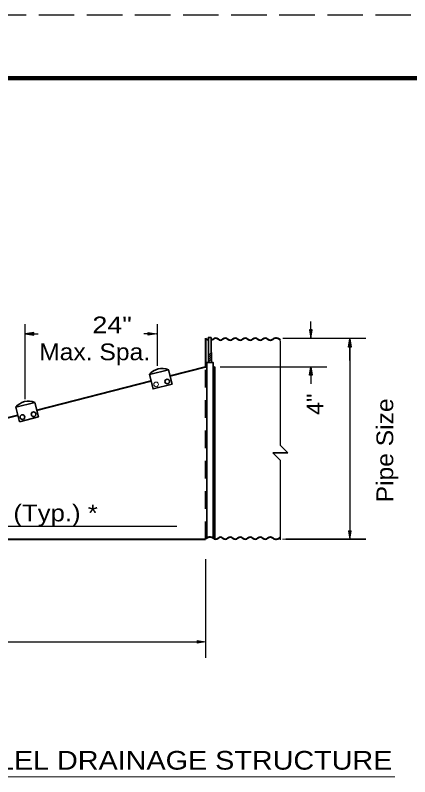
# Model space of a CAD drawing. Extents: x -319.1 to -283.7, y -451.4 to -429.4.
# Drawn here: x -312.59 to -309.46, y -435.43 to -429.37 of the extents above; entities that cross this region are included whole.
import ezdxf
from ezdxf.enums import TextEntityAlignment as Align

# ---------------------------------------------------------------- set-up
doc = ezdxf.new("R2010")
doc.units = 0
doc.header["$LTSCALE"] = 0.047
doc.linetypes.add('LONG_DASHED', pattern=[7.5, 6, -1.5])
doc.linetypes.add('MEDIUM_DASHED', pattern=[4.5, 3, -1.5])
doc.layers.add('63', color=7, linetype='Continuous', lineweight=13)

msp = doc.modelspace()

# ---------------------------------------------------------------- hatches: boundary and pattern name
at = {"layer": '63'}
for points in [[(-312.44233, -431.91558), (-312.44233, -431.89333), (-312.50917, -431.90442), (-312.50917, -431.90442)], [(-312.44233, -431.91558), (-312.44233, -431.89333), (-312.50917, -431.90442), (-312.50917, -431.90442)], [(-311.53275, -431.91558), (-311.53275, -431.89333), (-311.46592, -431.90442), (-311.46592, -431.90442)], [(-311.53275, -431.91558), (-311.53275, -431.89333), (-311.46592, -431.90442), (-311.46592, -431.90442)], [(-310.23092, -431.87342), (-310.25325, -431.87342), (-310.24208, -431.94017), (-310.24208, -431.94017)], [(-310.23092, -431.87342), (-310.25325, -431.87342), (-310.24208, -431.94017), (-310.24208, -431.94017)], [(-309.92067, -432.01142), (-309.94292, -432.01142), (-309.93183, -431.94467), (-309.93183, -431.94467)], [(-309.92067, -432.01142), (-309.94292, -432.01142), (-309.93183, -431.94467), (-309.93183, -431.94467)], [(-310.23092, -432.23442), (-310.25325, -432.23442), (-310.24208, -432.16767), (-310.24208, -432.16767)], [(-310.23092, -432.23442), (-310.25325, -432.23442), (-310.24208, -432.16767), (-310.24208, -432.16767)], [(-309.92067, -433.4695), (-309.94292, -433.4695), (-309.93183, -433.53617), (-309.93183, -433.53617)], [(-309.92067, -433.4695), (-309.94292, -433.4695), (-309.93183, -433.53617), (-309.93183, -433.53617)], [(-311.14442, -434.36425), (-311.14442, -434.342), (-311.07758, -434.35308), (-311.07758, -434.35308)], [(-311.14442, -434.36425), (-311.14442, -434.342), (-311.07758, -434.35308), (-311.07758, -434.35308)]]:
    msp.add_hatch(color=256, dxfattribs=at).paths.add_polyline_path(points)

# ---------------------------------------------------------------- linework, layer by layer
at = {"layer": '63', "linetype": 'LONG_DASHED', "lineweight": 25}
msp.add_line((-283.85225, -429.37275), (-319.05225, -429.37275), dxfattribs=at)
msp.add_line((-283.85225, -429.37275), (-319.05225, -429.37275), dxfattribs=at)
at = {"layer": '63', "lineweight": 158}
msp.add_line((-283.93558, -429.87275), (-316.43558, -429.87275), dxfattribs=at)
msp.add_line((-283.93558, -429.87275), (-316.43558, -429.87275), dxfattribs=at)
at = {"layer": '63', "lineweight": 25}
for p, q in [((-312.50917, -432.42517), (-312.50917, -431.82875)), ((-312.50917, -432.42517), (-312.50917, -431.82875)), ((-311.45975, -432.15975), (-311.45975, -431.82858)), ((-311.45975, -432.15975), (-311.45975, -431.82858)), ((-310.24208, -431.87342), (-310.24208, -431.80658)), ((-310.24208, -431.87342), (-310.24208, -431.80658)), ((-312.44233, -431.90442), (-312.40617, -431.90442)), ((-312.44233, -431.90442), (-312.40617, -431.90442)), ((-311.53275, -431.90442), (-311.56892, -431.90442)), ((-311.53275, -431.90442), (-311.56892, -431.90442)), ((-310.48383, -431.97467), (-310.48383, -432.79108)), ((-310.48383, -431.97467), (-310.48383, -432.79108)), ((-310.46275, -431.94017), (-310.35367, -431.94017)), ((-310.46275, -431.94017), (-310.35367, -431.94017)), ((-310.43933, -431.94017), (-309.80358, -431.94017)), ((-310.43933, -431.94017), (-309.80358, -431.94017)), ((-310.43933, -431.94017), (-309.80358, -431.94017)), ((-310.43933, -431.94017), (-309.80358, -431.94017)), ((-309.93183, -432.11567), (-309.93183, -431.97158)), ((-309.93183, -431.97158), (-309.93183, -433.53717)), ((-309.93183, -432.11567), (-309.93183, -431.97158)), ((-309.93183, -431.97158), (-309.93183, -433.53717)), ((-310.962, -432.16767), (-310.11383, -432.16767)), ((-310.962, -432.16767), (-310.11383, -432.16767)), ((-310.962, -432.16767), (-310.11383, -432.16767)), ((-310.962, -432.16767), (-310.11383, -432.16767)), ((-310.24208, -432.23442), (-310.24208, -432.30117)), ((-310.24208, -432.23442), (-310.24208, -432.30117)), ((-310.48383, -432.79108), (-310.4245, -432.8505)), ((-310.48383, -432.79108), (-310.4245, -432.8505)), ((-310.54325, -432.8505), (-310.48383, -432.90983)), ((-310.4245, -432.8505), (-310.54325, -432.8505)), ((-310.54325, -432.8505), (-310.48383, -432.90983)), ((-310.4245, -432.8505), (-310.54325, -432.8505)), ((-310.48383, -432.90983), (-310.48383, -433.5425)), ((-310.48383, -432.90983), (-310.48383, -433.5425)), ((-313.92142, -433.43342), (-311.30633, -433.43342)), ((-313.92142, -433.43342), (-311.30633, -433.43342)), ((-311.07758, -433.6965), (-311.07758, -434.48133)), ((-311.07758, -433.6965), (-311.07758, -434.48133)), ((-312.87892, -434.35308), (-311.14442, -434.35308)), ((-312.87892, -434.35308), (-311.14442, -434.35308))]:
    msp.add_line(p, q, dxfattribs=at)
at = {"layer": '63', "lineweight": 40}
for p, q in [((-311.07758, -431.94017), (-311.07758, -432.16767)), ((-311.07758, -431.94017), (-311.07758, -432.16767)), ((-311.3595, -432.23992), (-311.07758, -432.16767)), ((-311.3595, -432.23992), (-311.07758, -432.16767)), ((-311.07758, -432.16767), (-311.06783, -432.16767)), ((-311.07758, -432.16767), (-311.06783, -432.16767)), ((-311.01825, -432.16767), (-311.00658, -432.16767)), ((-311.01825, -432.16767), (-311.00658, -432.16767)), ((-311.00658, -432.16767), (-311.00658, -433.53383)), ((-311.00658, -432.16767), (-311.00658, -433.53383)), ((-312.41825, -432.51167), (-311.5105, -432.27875)), ((-312.41825, -432.51167), (-311.5105, -432.27875)), ((-313.61308, -432.81833), (-312.56917, -432.55042)), ((-313.61308, -432.81833), (-312.56917, -432.55042)), ((-314.99825, -433.53617), (-311.07758, -433.53617)), ((-314.99825, -433.53617), (-311.07758, -433.53617))]:
    msp.add_line(p, q, dxfattribs=at)
at = {"layer": '63', "lineweight": 35}
for p, q in [((-311.05525, -432.05283), (-311.05525, -431.93408)), ((-311.05525, -432.05283), (-311.05525, -431.93408)), ((-311.03242, -431.93408), (-311.03242, -432.05458)), ((-311.03242, -431.93408), (-311.03242, -432.05458)), ((-311.03117, -432.05283), (-311.05525, -432.077)), ((-311.05525, -432.13325), (-311.05525, -432.05283)), ((-311.03117, -432.05283), (-311.05525, -432.077)), ((-311.05525, -432.13325), (-311.05525, -432.05283)), ((-311.03117, -432.06983), (-311.05525, -432.09392)), ((-311.03117, -432.06983), (-311.05525, -432.09392)), ((-311.03117, -432.10317), (-311.05525, -432.12733)), ((-311.03117, -432.10317), (-311.05525, -432.12733)), ((-311.03117, -432.13325), (-311.03117, -432.05283)), ((-311.03, -432.13283), (-311.03117, -432.05283)), ((-311.03117, -432.13325), (-311.03117, -432.05283)), ((-311.03, -432.13283), (-311.03117, -432.05283)), ((-311.06733, -433.53042), (-311.06733, -432.34575)), ((-311.06733, -433.53042), (-311.06733, -432.34575)), ((-311.01825, -433.53042), (-311.01825, -432.34575)), ((-311.01825, -433.53042), (-311.01825, -432.34575)), ((-312.43358, -432.45067), (-312.58467, -432.48883)), ((-312.43358, -432.45067), (-312.58467, -432.48883)), ((-312.4045, -432.56575), (-312.43358, -432.45067)), ((-312.4045, -432.56575), (-312.43358, -432.45067)), ((-312.58467, -432.48883), (-312.55567, -432.60392)), ((-312.58467, -432.48883), (-312.55567, -432.60392)), ((-312.55567, -432.60392), (-312.4045, -432.56575)), ((-312.55567, -432.60392), (-312.4045, -432.56575)), ((-310.4245, -432.8505), (-310.54325, -432.8505)), ((-310.4245, -432.8505), (-310.54325, -432.8505)), ((-310.43933, -433.53617), (-309.80358, -433.53617)), ((-310.43933, -433.53617), (-309.80358, -433.53617))]:
    msp.add_line(p, q, dxfattribs=at)
at = {"layer": '63'}
for p, q in [((-311.05525, -431.93408), (-311.03242, -431.93408)), ((-311.05525, -431.93408), (-311.03242, -431.93408)), ((-310.48383, -431.97467), (-310.48383, -431.95125)), ((-310.48383, -431.97467), (-310.48383, -431.95125)), ((-311.03117, -432.0865), (-311.05525, -432.11067)), ((-311.03117, -432.0865), (-311.05525, -432.11067)), ((-311.05525, -432.13325), (-311.03117, -432.13325)), ((-311.05525, -432.13325), (-311.03117, -432.13325)), ((-309.93183, -432.11567), (-309.93183, -432.38825)), ((-309.93183, -432.11567), (-309.93183, -432.38825)), ((-309.93183, -433.53717), (-309.93183, -433.3155)), ((-309.93183, -433.53717), (-309.93183, -433.3155)), ((-313.92142, -433.43342), (-311.30633, -433.43342)), ((-313.92142, -433.43342), (-311.30633, -433.43342)), ((-310.46717, -433.53617), (-310.35367, -433.53617)), ((-310.46717, -433.53617), (-310.35367, -433.53617)), ((-310.43933, -433.53617), (-309.80358, -433.53617)), ((-310.43933, -433.53617), (-309.80358, -433.53617)), ((-311.07758, -433.6965), (-311.07758, -434.48133)), ((-311.07758, -433.6965), (-311.07758, -434.48133)), ((-311.14442, -434.35308), (-312.87892, -434.35308)), ((-311.14442, -434.35308), (-312.87892, -434.35308)), ((-315.84817, -435.4255), (-309.57417, -435.4255)), ((-315.84817, -435.4255), (-309.57417, -435.4255))]:
    msp.add_line(p, q, dxfattribs=at)
at = {"layer": '63', "linetype": 'MEDIUM_DASHED', "lineweight": 35}
msp.add_line((-311.07758, -433.53717), (-311.07758, -432.16767), dxfattribs=at)
msp.add_line((-311.07758, -433.53717), (-311.07758, -432.16767), dxfattribs=at)
at = {"layer": '63', "lineweight": 25}
for points in [[(-312.44233, -431.91558), (-312.44233, -431.89333), (-312.50917, -431.90442), (-312.50917, -431.90442)], [(-312.44233, -431.91558), (-312.44233, -431.89333), (-312.50917, -431.90442), (-312.50917, -431.90442)], [(-311.53275, -431.91558), (-311.53275, -431.89333), (-311.46592, -431.90442), (-311.46592, -431.90442)], [(-311.53275, -431.91558), (-311.53275, -431.89333), (-311.46592, -431.90442), (-311.46592, -431.90442)], [(-310.23092, -431.87342), (-310.25325, -431.87342), (-310.24208, -431.94017), (-310.24208, -431.94017)], [(-310.23092, -431.87342), (-310.25325, -431.87342), (-310.24208, -431.94017), (-310.24208, -431.94017)], [(-309.92067, -432.01142), (-309.94292, -432.01142), (-309.93183, -431.94467), (-309.93183, -431.94467)], [(-309.92067, -432.01142), (-309.94292, -432.01142), (-309.93183, -431.94467), (-309.93183, -431.94467)], [(-310.23092, -432.23442), (-310.25325, -432.23442), (-310.24208, -432.16767), (-310.24208, -432.16767)], [(-310.23092, -432.23442), (-310.25325, -432.23442), (-310.24208, -432.16767), (-310.24208, -432.16767)]]:
    msp.add_lwpolyline(points, close=True, dxfattribs=at)
at = {"layer": '63', "lineweight": 35}
for points in [[(-311.05525, -432.04125), (-311.05525, -431.93383), (-311.03225, -431.93383)], [(-311.05525, -432.04125), (-311.05525, -431.93383), (-311.03225, -431.93383)], [(-311.01825, -432.34575), (-311.01825, -432.13283), (-311.06792, -432.13283), (-311.06733, -432.34575)], [(-311.01825, -432.34575), (-311.01825, -432.13283), (-311.06792, -432.13283), (-311.06733, -432.34575)]]:
    msp.add_lwpolyline(points, dxfattribs=at)
at = {"layer": '63', "lineweight": 25}
for points in [[(-310.48383, -431.96417), (-310.48383, -432.79108), (-310.4245, -432.8505)], [(-310.48383, -431.96417), (-310.48383, -432.79108), (-310.4245, -432.8505)], [(-310.54325, -432.8505), (-310.48383, -432.90983), (-310.48383, -433.52308)], [(-310.54325, -432.8505), (-310.48383, -432.90983), (-310.48383, -433.52308)]]:
    msp.add_lwpolyline(points, dxfattribs=at)
at = {"layer": '63'}
msp.add_lwpolyline([(-311.05525, -432.04125), (-311.05525, -432.13283), (-311.03, -432.13283)], dxfattribs=at)
msp.add_lwpolyline([(-311.05525, -432.04125), (-311.05525, -432.13283), (-311.03, -432.13283)], dxfattribs=at)
at = {"layer": '63', "lineweight": 35}
msp.add_lwpolyline([(-311.34308, -432.30533), (-311.37208, -432.19017), (-311.52325, -432.22825), (-311.49417, -432.34342)], close=True, dxfattribs=at)
msp.add_lwpolyline([(-311.34308, -432.30533), (-311.37208, -432.19017), (-311.52325, -432.22825), (-311.49417, -432.34342)], close=True, dxfattribs=at)
at = {"layer": '63'}
for points in [[(-309.92067, -433.4695), (-309.94292, -433.4695), (-309.93183, -433.53617), (-309.93183, -433.53617)], [(-309.92067, -433.4695), (-309.94292, -433.4695), (-309.93183, -433.53617), (-309.93183, -433.53617)], [(-311.14442, -434.36425), (-311.14442, -434.342), (-311.07758, -434.35308), (-311.07758, -434.35308)], [(-311.14442, -434.36425), (-311.14442, -434.342), (-311.07758, -434.35308), (-311.07758, -434.35308)]]:
    msp.add_lwpolyline(points, close=True, dxfattribs=at)
at = {"layer": '63', "lineweight": 35}
for centre in [(-311.38135, -432.284), (-311.38135, -432.284), (-312.44285, -432.5445), (-312.44285, -432.5445), (-312.53176, -432.56693), (-312.53176, -432.56693)]:
    msp.add_circle(centre, 0.01855, dxfattribs=at)
at = {"layer": '63'}
msp.add_circle((-311.47025, -432.30643), 0.01855, dxfattribs=at)
msp.add_circle((-311.47025, -432.30643), 0.01855, dxfattribs=at)
at = {"layer": '63', "lineweight": 40}
for centre, radius, start, end in [((-311.0341, -431.89031), 0.06621, 228.8879, 249.44396), ((-311.0341, -431.89031), 0.06621, 228.8879, 249.44396), ((-311.04153, -431.91013), 0.04504, 249.44334, 252.26696), ((-311.04153, -431.91013), 0.04504, 249.44334, 252.26696), ((-311.04098, -431.91725), 0.03791, 285.06201, 308.76724), ((-311.04098, -431.91725), 0.03791, 285.06201, 308.76724), ((-310.99847, -431.97018), 0.02999, 90.00001, 128.76725), ((-310.99847, -431.97018), 0.02999, 90.00001, 128.76725), ((-310.99847, -431.9703), 0.0301, 48.88786, 90.00005), ((-310.99847, -431.9703), 0.0301, 48.88786, 90.00005), ((-310.95888, -431.92494), 0.0301, 228.88786, 270.00005), ((-310.95888, -431.92494), 0.0301, 228.88786, 270.00005), ((-310.95888, -431.92494), 0.0301, 269.99995, 311.11214), ((-310.95888, -431.92494), 0.0301, 269.99995, 311.11214), ((-310.9193, -431.9703), 0.0301, 89.99995, 131.11214), ((-310.9193, -431.9703), 0.0301, 89.99995, 131.11214), ((-310.9193, -431.9703), 0.0301, 48.88786, 90.00005), ((-310.9193, -431.9703), 0.0301, 48.88786, 90.00005), ((-310.87972, -431.92494), 0.0301, 228.88786, 270.00005), ((-310.87972, -431.92494), 0.0301, 228.88786, 270.00005), ((-310.87972, -431.92494), 0.0301, 269.99995, 311.11214), ((-310.87972, -431.92494), 0.0301, 269.99995, 311.11214), ((-310.84013, -431.9703), 0.0301, 89.99995, 131.11214), ((-310.84013, -431.9703), 0.0301, 89.99995, 131.11214), ((-310.84013, -431.9703), 0.0301, 48.88786, 90.00005), ((-310.84013, -431.9703), 0.0301, 48.88786, 90.00005), ((-310.80055, -431.92494), 0.0301, 228.88786, 270.00005), ((-310.80055, -431.92494), 0.0301, 228.88786, 270.00005), ((-310.80055, -431.92494), 0.0301, 269.99995, 311.11214), ((-310.80055, -431.92494), 0.0301, 269.99995, 311.11214), ((-310.76097, -431.9703), 0.0301, 89.99995, 131.11214), ((-310.76097, -431.9703), 0.0301, 89.99995, 131.11214), ((-310.76097, -431.9703), 0.0301, 48.88786, 90.00005), ((-310.76097, -431.9703), 0.0301, 48.88786, 90.00005), ((-310.72138, -431.92494), 0.0301, 228.88786, 270.00005), ((-310.72138, -431.92494), 0.0301, 228.88786, 270.00005), ((-310.72138, -431.92494), 0.0301, 269.99995, 311.11214), ((-310.72138, -431.92494), 0.0301, 269.99995, 311.11214), ((-310.6818, -431.9703), 0.0301, 89.99995, 131.11214), ((-310.6818, -431.9703), 0.0301, 89.99995, 131.11214), ((-310.6818, -431.9703), 0.0301, 48.88786, 90.00005), ((-310.6818, -431.9703), 0.0301, 48.88786, 90.00005), ((-310.64222, -431.92494), 0.0301, 228.88786, 270.00005), ((-310.64222, -431.92494), 0.0301, 228.88786, 270.00005), ((-310.64222, -431.92494), 0.0301, 269.99995, 311.11214), ((-310.64222, -431.92494), 0.0301, 269.99995, 311.11214), ((-310.60263, -431.9703), 0.0301, 89.99995, 131.11214), ((-310.60263, -431.9703), 0.0301, 89.99995, 131.11214), ((-310.60263, -431.9703), 0.0301, 48.88786, 90.00005), ((-310.60263, -431.9703), 0.0301, 48.88786, 90.00005), ((-310.56305, -431.92494), 0.0301, 228.88786, 270.00005), ((-310.56305, -431.92494), 0.0301, 228.88786, 270.00005), ((-310.56305, -431.92505), 0.02999, 270.00005, 308.76729), ((-310.56305, -431.92505), 0.02999, 270.00005, 308.76729), ((-310.52054, -431.97799), 0.03791, 94.4303, 128.76716), ((-310.52054, -431.97799), 0.03791, 94.4303, 128.76716), ((-310.51999, -431.9851), 0.04504, 69.4439, 94.43036), ((-310.51999, -431.9851), 0.04504, 69.4439, 94.43036), ((-310.52742, -432.00492), 0.06621, 48.88795, 69.44401), ((-310.52742, -432.00492), 0.06621, 48.88795, 69.44401), ((-311.0341, -433.5861), 0.06621, 110.55613, 131.11218), ((-311.0341, -433.5861), 0.06621, 110.55613, 131.11218), ((-311.04153, -433.56628), 0.04504, 85.56951, 110.55597), ((-311.04153, -433.56628), 0.04504, 85.56951, 110.55597), ((-311.04098, -433.55917), 0.03791, 51.2328, 85.56966), ((-311.04098, -433.55917), 0.03791, 51.2328, 85.56966), ((-310.99847, -433.50623), 0.02999, 231.23275, 269.99999), ((-310.99847, -433.50623), 0.02999, 231.23275, 269.99999), ((-310.99847, -433.50612), 0.0301, 269.99995, 311.11214), ((-310.99847, -433.50612), 0.0301, 269.99995, 311.11214), ((-310.95888, -433.55148), 0.0301, 89.99995, 131.11214), ((-310.95888, -433.55148), 0.0301, 89.99995, 131.11214), ((-310.95888, -433.55148), 0.0301, 48.88786, 90.00005), ((-310.95888, -433.55148), 0.0301, 48.88786, 90.00005), ((-310.9193, -433.50612), 0.0301, 228.88786, 270.00005), ((-310.9193, -433.50612), 0.0301, 228.88786, 270.00005), ((-310.9193, -433.50612), 0.0301, 269.99995, 311.11214), ((-310.9193, -433.50612), 0.0301, 269.99995, 311.11214), ((-310.87972, -433.55148), 0.0301, 89.99995, 131.11214), ((-310.87972, -433.55148), 0.0301, 89.99995, 131.11214), ((-310.87972, -433.55148), 0.0301, 48.88786, 90.00005), ((-310.87972, -433.55148), 0.0301, 48.88786, 90.00005), ((-310.84013, -433.50612), 0.0301, 228.88786, 270.00005), ((-310.84013, -433.50612), 0.0301, 228.88786, 270.00005), ((-310.84013, -433.50612), 0.0301, 269.99995, 311.11214), ((-310.84013, -433.50612), 0.0301, 269.99995, 311.11214), ((-310.80055, -433.55148), 0.0301, 89.99995, 131.11214), ((-310.80055, -433.55148), 0.0301, 89.99995, 131.11214), ((-310.80055, -433.55148), 0.0301, 48.88786, 90.00005), ((-310.80055, -433.55148), 0.0301, 48.88786, 90.00005), ((-310.76097, -433.50612), 0.0301, 228.88786, 270.00005), ((-310.76097, -433.50612), 0.0301, 228.88786, 270.00005), ((-310.76097, -433.50612), 0.0301, 269.99995, 311.11214), ((-310.76097, -433.50612), 0.0301, 269.99995, 311.11214), ((-310.72138, -433.55148), 0.0301, 89.99995, 131.11214), ((-310.72138, -433.55148), 0.0301, 89.99995, 131.11214), ((-310.72138, -433.55148), 0.0301, 48.88786, 90.00005), ((-310.72138, -433.55148), 0.0301, 48.88786, 90.00005), ((-310.6818, -433.50612), 0.0301, 228.88786, 270.00005), ((-310.6818, -433.50612), 0.0301, 228.88786, 270.00005), ((-310.6818, -433.50612), 0.0301, 269.99995, 311.11214), ((-310.6818, -433.50612), 0.0301, 269.99995, 311.11214), ((-310.64222, -433.55148), 0.0301, 89.99995, 131.11214), ((-310.64222, -433.55148), 0.0301, 89.99995, 131.11214), ((-310.64222, -433.55148), 0.0301, 48.88786, 90.00005), ((-310.64222, -433.55148), 0.0301, 48.88786, 90.00005), ((-310.60263, -433.50612), 0.0301, 228.88786, 270.00005), ((-310.60263, -433.50612), 0.0301, 228.88786, 270.00005), ((-310.60263, -433.50612), 0.0301, 269.99995, 311.11214), ((-310.60263, -433.50612), 0.0301, 269.99995, 311.11214), ((-310.56305, -433.55148), 0.0301, 89.99995, 131.11214), ((-310.56305, -433.55148), 0.0301, 89.99995, 131.11214), ((-310.56305, -433.55136), 0.02999, 51.23282, 90.00006), ((-310.56305, -433.55136), 0.02999, 51.23282, 90.00006), ((-310.52054, -433.49843), 0.03791, 231.23274, 265.56961), ((-310.52054, -433.49843), 0.03791, 231.23274, 265.56961), ((-310.51999, -433.49131), 0.04504, 265.56964, 290.5561), ((-310.51999, -433.49131), 0.04504, 265.56964, 290.5561), ((-310.52742, -433.47149), 0.06621, 290.55599, 311.11205), ((-310.52742, -433.47149), 0.06621, 290.55599, 311.11205)]:
    msp.add_arc(centre, radius, start, end, dxfattribs=at)
at = {"layer": '63', "lineweight": 35}
for centre in [(-311.42276, -432.30789), (-311.42276, -432.30789), (-312.48426, -432.56839), (-312.48426, -432.56839)]:
    msp.add_arc(centre, 0.12817, 66.71292, 141.60437, dxfattribs=at)

# ---------------------------------------------------------------- texts
at = {"layer": '63'}
for s, height, width, p in [('24"', 0.133, 1.2, (-311.81975, -431.90067)), ('24"', 0.133, 1.2, (-311.81975, -431.90067)), ('Max. Spa.', 0.133, 1.1, (-311.95821, -432.11483)), ('Max. Spa.', 0.133, 1.1, (-311.95821, -432.11483)), ('SIDE ELEVATION OF PARALLEL DRAINAGE STRUCTURE', 0.1484, 1.15, (-312.69471, -435.36875)), ('SIDE ELEVATION OF PARALLEL DRAINAGE STRUCTURE', 0.1484, 1.15, (-312.69471, -435.36875))]:
    msp.add_text(s, height=height, dxfattribs=dict(at, width=width)).set_placement(p, align=Align.CENTER)
for s, width, p in [('4"', 1.05, (-310.14283, -432.55025)), ('Pipe Size', 1.1, (-309.5875, -433.24458)), ('Pipe Size', 1.1, (-309.5875, -433.24458))]:
    msp.add_text(s, height=0.133, rotation=90, dxfattribs=dict(at, width=width)).set_placement(p)
at = {"layer": '63', "width": 1.15}
msp.add_text(' Safety Bars (Typ.) *', height=0.133, dxfattribs=at).set_placement((-313.7745, -433.39558))
msp.add_text(' Safety Bars (Typ.) *', height=0.133, dxfattribs=at).set_placement((-313.7745, -433.39558))

doc.saveas('drawing.dxf')
